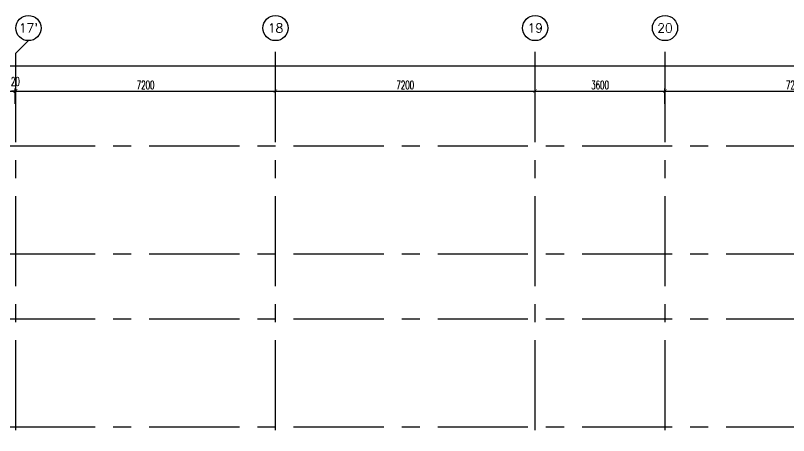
# Model space of a CAD drawing. Extents: x -0.4 to 93.5, y -1.1 to 78.4.
# Drawn here: x 50.62 to 72.06, y 66.74 to 78.4 of the extents above; entities that cross this region are included whole.
import ezdxf
from ezdxf.enums import TextEntityAlignment as Align

# ---------------------------------------------------------------- set-up
doc = ezdxf.new("R2010")
doc.units = 0
doc.header["$MEASUREMENT"] = 0
doc.header["$PDMODE"] = 34
doc.linetypes.add('CENTERX2', pattern=[4, 2.5, -0.5, 0.5, -0.5])
doc.layers.get('0').update_dxf_attribs({"color": 11, "linetype": 'CONTINUOUS'})
doc.layers.get('DEFPOINTS').update_dxf_attribs({"color": 11, "linetype": 'CONTINUOUS'})
for name, color, linetype in [('AX-CR', 11, 'CONTINUOUS'), ('AX-DIM', 11, 'CONTINUOUS'), ('AX-TXT', 11, 'CONTINUOUS'), ('AXES', 11, 'CENTERX2')]:
    doc.layers.add(name, color=color, linetype=linetype)
doc.styles.add('ROMANS', font='ROMANS.shx', dxfattribs={"width": 0.6})
doc.dimstyles.new('STANDARD in', dxfattribs={"dimtxt": 0.24, "dimasz": 0.1, "dimexe": 0.07, "dimexo": 0.05, "dimgap": 0.05, "dimtad": 1, "dimdec": 0, "dimlfac": 1000, "dimzin": 0, "dimdsep": 46, "dimtxsty": 'ROMANS', "dimblk": 'ARCHTICK', "dimcen": 0.05, "dimdle": 0.05, "dimclrd": 7, "dimclre": 7, "dimclrt": 2, "dimadec": 0, "dimazin": 0, "dimtfac": 1, "dimtdec": 0, "dimtmove": 2, "dimatfit": 3, "dimldrblk": 'ARCHTICK', "dimfxl": 0, "dimtolj": 1, "dimtzin": 0, "dimarcsym": 0})

# ---------------------------------------------------------------- blocks, each defined once
blk = doc.blocks.new('_ARCHTICK')
at = {"color": 0, "linetype": 'ByBlock', "const_width": 0.15}
blk.add_lwpolyline([(-0.5, -0.5), (0.5, 0.5)], dxfattribs=at)
blk = doc.blocks.new('*D106')
at = {"layer": 'AX-DIM', "color": 7, "lineweight": -2, "ltscale": 0.3}
for p, q in [((8.522, 76.998), (83.332, 76.998)), ((8.572, 72.392), (8.572, 77.068)), ((83.282, 64.87), (83.282, 77.068))]:
    blk.add_line(p, q, dxfattribs=at)
at = {"layer": 'DEFPOINTS', "color": 0, "ltscale": 0.3}
for p in [(83.282, 76.998), (8.572, 72.342), (83.282, 64.82)]:
    blk.add_point(p, dxfattribs=at)
at = {"layer": 'AX-DIM', "color": 7, "lineweight": -2, "ltscale": 0.3, "xscale": 0.1, "yscale": 0.1, "zscale": 0.1, "rotation": 180}
blk.add_blockref('_ARCHTICK', (8.572, 76.998), dxfattribs=at)
at = {"layer": 'AX-DIM', "color": 7, "lineweight": -2, "ltscale": 0.3, "xscale": 0.1, "yscale": 0.1, "zscale": 0.1}
blk.add_blockref('_ARCHTICK', (83.282, 76.998), dxfattribs=at)
at = {"layer": 'AX-DIM', "color": 2, "ltscale": 0.3, "insert": (45.927, 77.168), "char_height": 0.24, "attachment_point": 5, "style": 'ROMANS'}
blk.add_mtext('\\A1;74710', dxfattribs=at)
blk = doc.blocks.new('*D144')
at = {"layer": 'AX-DIM', "color": 7, "lineweight": -2, "ltscale": 0.3}
for p, q in [((68.632, 75.948), (68.632, 76.368)), ((75.832, 75.948), (75.832, 76.368)), ((68.582, 76.298), (75.882, 76.298))]:
    blk.add_line(p, q, dxfattribs=at)
at = {"layer": 'DEFPOINTS', "color": 0, "ltscale": 0.3}
for p in [(75.832, 76.298), (68.632, 75.898), (75.832, 75.898)]:
    blk.add_point(p, dxfattribs=at)
at = {"layer": 'AX-DIM', "color": 7, "lineweight": -2, "ltscale": 0.3, "xscale": 0.1, "yscale": 0.1, "zscale": 0.1, "rotation": 180}
blk.add_blockref('_ARCHTICK', (68.632, 76.298), dxfattribs=at)
at = {"layer": 'AX-DIM', "color": 7, "lineweight": -2, "ltscale": 0.3, "xscale": 0.1, "yscale": 0.1, "zscale": 0.1}
blk.add_blockref('_ARCHTICK', (75.832, 76.298), dxfattribs=at)
at = {"layer": 'AX-DIM', "color": 2, "ltscale": 0.3, "insert": (72.232, 76.468), "char_height": 0.24, "attachment_point": 5, "style": 'ROMANS'}
blk.add_mtext('\\A1;7200', dxfattribs=at)
blk = doc.blocks.new('*D143')
at = {"layer": 'AX-DIM', "color": 7, "lineweight": -2, "ltscale": 0.3}
for p, q in [((57.832, 75.948), (57.832, 76.368)), ((65.032, 75.948), (65.032, 76.368)), ((57.782, 76.298), (65.082, 76.298))]:
    blk.add_line(p, q, dxfattribs=at)
at = {"layer": 'DEFPOINTS', "color": 0, "ltscale": 0.3}
for p in [(65.032, 76.298), (57.832, 75.898), (65.032, 75.898)]:
    blk.add_point(p, dxfattribs=at)
at = {"layer": 'AX-DIM', "color": 7, "lineweight": -2, "ltscale": 0.3, "xscale": 0.1, "yscale": 0.1, "zscale": 0.1, "rotation": 180}
blk.add_blockref('_ARCHTICK', (57.832, 76.298), dxfattribs=at)
at = {"layer": 'AX-DIM', "color": 7, "lineweight": -2, "ltscale": 0.3, "xscale": 0.1, "yscale": 0.1, "zscale": 0.1}
blk.add_blockref('_ARCHTICK', (65.032, 76.298), dxfattribs=at)
at = {"layer": 'AX-DIM', "color": 2, "ltscale": 0.3, "insert": (61.432, 76.468), "char_height": 0.24, "attachment_point": 5, "style": 'ROMANS'}
blk.add_mtext('\\A1;7200', dxfattribs=at)
blk = doc.blocks.new('*D142')
at = {"layer": 'AX-DIM', "color": 7, "lineweight": -2, "ltscale": 0.3}
for p, q in [((50.632, 75.948), (50.632, 76.368)), ((57.832, 75.948), (57.832, 76.368)), ((50.582, 76.298), (57.882, 76.298))]:
    blk.add_line(p, q, dxfattribs=at)
at = {"layer": 'DEFPOINTS', "color": 0, "ltscale": 0.3}
for p in [(57.832, 76.298), (50.632, 75.898), (57.832, 75.898)]:
    blk.add_point(p, dxfattribs=at)
at = {"layer": 'AX-DIM', "color": 7, "lineweight": -2, "ltscale": 0.3, "xscale": 0.1, "yscale": 0.1, "zscale": 0.1, "rotation": 180}
blk.add_blockref('_ARCHTICK', (50.632, 76.298), dxfattribs=at)
at = {"layer": 'AX-DIM', "color": 7, "lineweight": -2, "ltscale": 0.3, "xscale": 0.1, "yscale": 0.1, "zscale": 0.1}
blk.add_blockref('_ARCHTICK', (57.832, 76.298), dxfattribs=at)
at = {"layer": 'AX-DIM', "color": 2, "ltscale": 0.3, "insert": (54.232, 76.468), "char_height": 0.24, "attachment_point": 5, "style": 'ROMANS'}
blk.add_mtext('\\A1;7200', dxfattribs=at)
blk = doc.blocks.new('*D141')
at = {"layer": 'AX-DIM', "color": 7, "lineweight": -2, "ltscale": 0.3}
for p, q in [((45.812, 75.948), (45.812, 76.368)), ((50.612, 75.948), (50.612, 76.368)), ((45.762, 76.298), (50.662, 76.298))]:
    blk.add_line(p, q, dxfattribs=at)
at = {"layer": 'DEFPOINTS', "color": 0, "ltscale": 0.3}
for p in [(50.612, 76.298), (45.812, 75.898), (50.612, 75.898)]:
    blk.add_point(p, dxfattribs=at)
at = {"layer": 'AX-DIM', "color": 7, "lineweight": -2, "ltscale": 0.3, "xscale": 0.1, "yscale": 0.1, "zscale": 0.1, "rotation": 180}
blk.add_blockref('_ARCHTICK', (45.812, 76.298), dxfattribs=at)
at = {"layer": 'AX-DIM', "color": 7, "lineweight": -2, "ltscale": 0.3, "xscale": 0.1, "yscale": 0.1, "zscale": 0.1}
blk.add_blockref('_ARCHTICK', (50.612, 76.298), dxfattribs=at)
at = {"layer": 'AX-DIM', "color": 2, "ltscale": 0.3, "insert": (48.212, 76.468), "char_height": 0.24, "attachment_point": 5, "style": 'ROMANS'}
blk.add_mtext('\\A1;4800', dxfattribs=at)
blk = doc.blocks.new('*D140')
at = {"layer": 'AX-DIM', "color": 7, "lineweight": -2, "ltscale": 0.3}
for p, q in [((50.612, 75.948), (50.612, 76.368)), ((50.632, 75.948), (50.632, 76.368)), ((50.612, 76.298), (50.512, 76.298)), ((50.612, 76.298), (50.632, 76.298)), ((50.632, 76.298), (50.732, 76.298))]:
    blk.add_line(p, q, dxfattribs=at)
at = {"layer": 'DEFPOINTS', "color": 0, "ltscale": 0.3}
for p in [(50.632, 76.298), (50.612, 75.898), (50.632, 75.898)]:
    blk.add_point(p, dxfattribs=at)
at = {"layer": 'AX-DIM', "color": 7, "lineweight": -2, "ltscale": 0.3, "xscale": 0.1, "yscale": 0.1, "zscale": 0.1}
blk.add_blockref('_ARCHTICK', (50.612, 76.298), dxfattribs=at)
at = {"layer": 'AX-DIM', "color": 7, "lineweight": -2, "ltscale": 0.3, "xscale": 0.1, "yscale": 0.1, "zscale": 0.1, "rotation": 180}
blk.add_blockref('_ARCHTICK', (50.632, 76.298), dxfattribs=at)
at = {"layer": 'AX-DIM', "color": 2, "ltscale": 0.3, "insert": (50.622, 76.563), "char_height": 0.24, "attachment_point": 5, "style": 'ROMANS'}
blk.add_mtext('\\A1;20', dxfattribs=at)
blk = doc.blocks.new('AXU')
at = {"layer": 'AX-CR'}
blk.add_circle((0, 350), 350, dxfattribs=at)
at = {"layer": 'AX-TXT', "style": 'ROMANS'}
blk.add_attdef('AX', text='', height=250, dxfattribs=at).set_placement((0, 350), align=Align.MIDDLE)
blk = doc.blocks.new('*D139')
at = {"layer": 'AX-DIM', "color": 7, "lineweight": -2, "ltscale": 0.3}
for p, q in [((65.032, 75.948), (65.032, 76.368)), ((68.632, 75.948), (68.632, 76.368)), ((64.982, 76.298), (68.682, 76.298))]:
    blk.add_line(p, q, dxfattribs=at)
at = {"layer": 'DEFPOINTS', "color": 0, "ltscale": 0.3}
for p in [(68.632, 76.298), (65.032, 75.898), (68.632, 75.898)]:
    blk.add_point(p, dxfattribs=at)
at = {"layer": 'AX-DIM', "color": 7, "lineweight": -2, "ltscale": 0.3, "xscale": 0.1, "yscale": 0.1, "zscale": 0.1, "rotation": 180}
blk.add_blockref('_ARCHTICK', (65.032, 76.298), dxfattribs=at)
at = {"layer": 'AX-DIM', "color": 7, "lineweight": -2, "ltscale": 0.3, "xscale": 0.1, "yscale": 0.1, "zscale": 0.1}
blk.add_blockref('_ARCHTICK', (68.632, 76.298), dxfattribs=at)
at = {"layer": 'AX-DIM', "color": 2, "ltscale": 0.3, "insert": (66.832, 76.468), "char_height": 0.24, "attachment_point": 5, "style": 'ROMANS'}
blk.add_mtext('\\A1;3600', dxfattribs=at)

msp = doc.modelspace()

# ---------------------------------------------------------------- linework, layer by layer
at = {"layer": 'AXES'}
for p, q in [((50.6324, 77.3484), (50.9824, 77.6984)), ((57.8324, -1.1143), (57.8324, 77.6984)), ((65.0324, -1.1143), (65.0324, 77.6984)), ((68.6324, -1.1143), (68.6324, 77.6984)), ((50.6324, -1.1143), (50.6324, 77.3484)), ((92.8324, 74.77), (40.7424, 74.77)), ((92.8324, 71.77), (40.7424, 71.77)), ((92.8324, 69.97), (40.7424, 69.97)), ((92.8324, 66.97), (40.7424, 66.97))]:
    msp.add_line(p, q, dxfattribs=at)

# ---------------------------------------------------------------- block references
at = {"layer": 'AXES', "xscale": 0.001, "yscale": 0.001, "zscale": 0.001}
for p, values in [((50.9824, 77.6984), {'AX': "17'"}), ((57.8324, 77.6984), {'AX': '18'}), ((65.0324, 77.6984), {'AX': '19'}), ((68.6324, 77.6984), {'AX': '20'})]:
    msp.add_blockref('AXU', p, dxfattribs=at).add_auto_attribs(values)

# ---------------------------------------------------------------- dimensions: what is measured, and where the dimension line sits
at = {"layer": 'AX-DIM'}
for base, p1, p2, picture, middle in [((83.2824, 76.9984), (8.5724, 72.3423), (83.2824, 64.82), '*D106', (45.9274, 77.1684)), ((50.6124, 76.2984), (45.8124, 75.8984), (50.6124, 75.8984), '*D141', (48.2124, 76.4684)), ((50.6324, 76.2984), (50.6124, 75.8984), (50.6324, 75.8984), '*D140', (50.6224, 76.5634)), ((57.8324, 76.2984), (50.6324, 75.8984), (57.8324, 75.8984), '*D142', (54.2324, 76.4684)), ((65.0324, 76.2984), (57.8324, 75.8984), (65.0324, 75.8984), '*D143', (61.4324, 76.4684)), ((68.6324, 76.2984), (65.0324, 75.8984), (68.6324, 75.8984), '*D139', (66.8324, 76.4684)), ((75.8324, 76.2984), (68.6324, 75.8984), (75.8324, 75.8984), '*D144', (72.2324, 76.4684))]:
    dim = msp.add_linear_dim(base=base, p1=p1, p2=p2, dimstyle='STANDARD in', dxfattribs=at)
    dim.commit()
    dim.dimension.update_dxf_attribs({"geometry": picture, "text_midpoint": middle})

doc.saveas('drawing.dxf')
